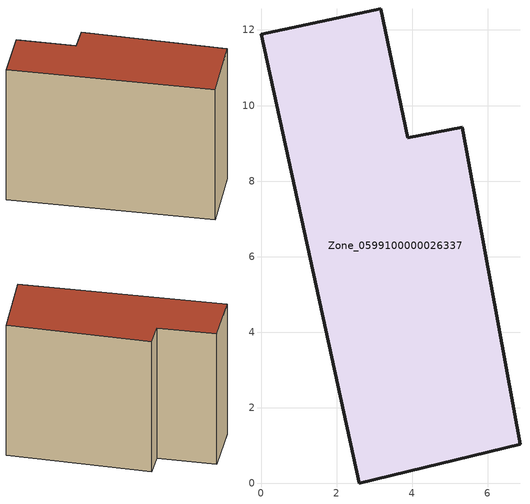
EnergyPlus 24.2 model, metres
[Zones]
Zone_0599100000026337
 floor ground (C_G): 2.6,0 0,11.89 3.17,12.56 3.89,9.14 5.33,9.42 6.86,1.03 z0
 wall outside (C_F): 3.89,9.14 3.17,12.56 0,11.89 2.6,0 6.86,1.03 5.33,9.42 3.89,9.14 z0:8.84
 roof outside (C_R): 6.86,1.03 5.33,9.42 3.89,9.14 3.17,12.56 0,11.89 2.6,0 z8.84
[BUILDING]
Pand.0599100000026337: North Axis=0; Terrain=City; Loads Convergence Tolerance Value=0.04; Temperature Convergence Tolerance Value=0.4; Solar Distribution=FullExterior; Maximum Number of Warmup Days=25; Minimum Number of Warmup Days=1
[Site:Location]
Rotterdam.The.Hague.AP_ZH_NLD Design_Conditions: Latitude=51.96; Longitude=4.45; Time Zone=1; Elevation=-4.5
[SITE:GROUNDTEMPERATURE:BUILDINGSURFACE]
18, 18, 18, 18, 18, 18, 18, 18, 18, 18, 18, 18
[MATERIAL] Thermal Absorptance=0.9; Solar Absorptance=0.7; Visible Absorptance=0.7
Name | Roughness | Thickness | Conductivity | Density | Specific Heat
G.TC.1946 | MediumSmooth | 0.15 | 1 | 540 | 1210
F.TC.1946 | Rough | 0.3 | 0.857143 | 1920 | 840
R.TC.1946 | MediumRough | 0.2 | 0.909091 | 1500 | 1000
[CONSTRUCTION]
C_G: G.TC.1946
C_F: F.TC.1946
C_R: R.TC.1946
[ZONE]
Zone_0599100000026337: Type=1; Multiplier=1; Ceiling Height=Autocalculate; Volume=Autocalculate; Floor Area=autocalculate; Part of Total Floor Area=Yes
[ZONEINFILTRATION:DESIGNFLOWRATE]
Infil_Zone_0599100000026337: Zone or ZoneList or Space or SpaceList=Zone_0599100000026337; Schedule=AlwaysOn; Design Flow Rate Calculation Method=Flow/Area; Flow Rate per Floor Area=0.003; Constant Term Coefficient=1; Temperature Term Coefficient=0; Velocity Term Coefficient=0; Velocity Squared Term Coefficient=0
[HVACTEMPLATE:ZONE:IDEALLOADSAIRSYSTEM]
Zone_0599100000026337: Maximum Heating Supply Air Temperature=50; Minimum Cooling Supply Air Temperature=13; Maximum Heating Supply Air Humidity Ratio=0.0156; Minimum Cooling Supply Air Humidity Ratio=0.0077; Heating Limit=NoLimit; Cooling Limit=NoLimit; Dehumidification Control Type=ConstantSensibleHeatRatio; Cooling Sensible Heat Ratio=0.7; Dehumidification Setpoint=60; Humidification Control Type=None; Humidification Setpoint=30; Outdoor Air Method=None; Outdoor Air Flow Rate per Person=0.00944; Outdoor Air Flow Rate per Zone Floor Area=0; Outdoor Air Flow Rate per Zone=0; Demand Controlled Ventilation Type=None; Outdoor Air Economizer Type=NoEconomizer; Heat Recovery Type=None; Sensible Heat Recovery Effectiveness=0.7; Latent Heat Recovery Effectiveness=0.65
[ZONECONTROL:THERMOSTAT]
ThermostatControl_Zone_0599100000026337: Zone or ZoneList=Zone_0599100000026337; Control Type Schedule=DualSetpointControlType; Control 1=Thermostat_Zone_0599100000026337; Temperature Difference Between Cutout And Setpoint=0
[THERMOSTATSETPOINT:DUALSETPOINT]
Thermostat_Zone_0599100000026337: Heating Setpoint Temperature Schedule=HeatingSetpoint_Zone_0599100000026337; Cooling Setpoint Temperature Schedule=CoolingSetpoint_Zone_0599100000026337
[SCHEDULE:COMPACT]
HeatingSetpoint_Zone_0599100000026337: Through: 12/31, For: AllDays, Until: 24:00, 21
CoolingSetpoint_Zone_0599100000026337: Through: 12/31, For: AllDays, Until: 24:00, 24
DualSetpointControlType: Through: 12/31, For: AllDays, Until: 24:00, 4
AlwaysOn: Through: 12/31, For: AllDays, Until: 24:00, 1
